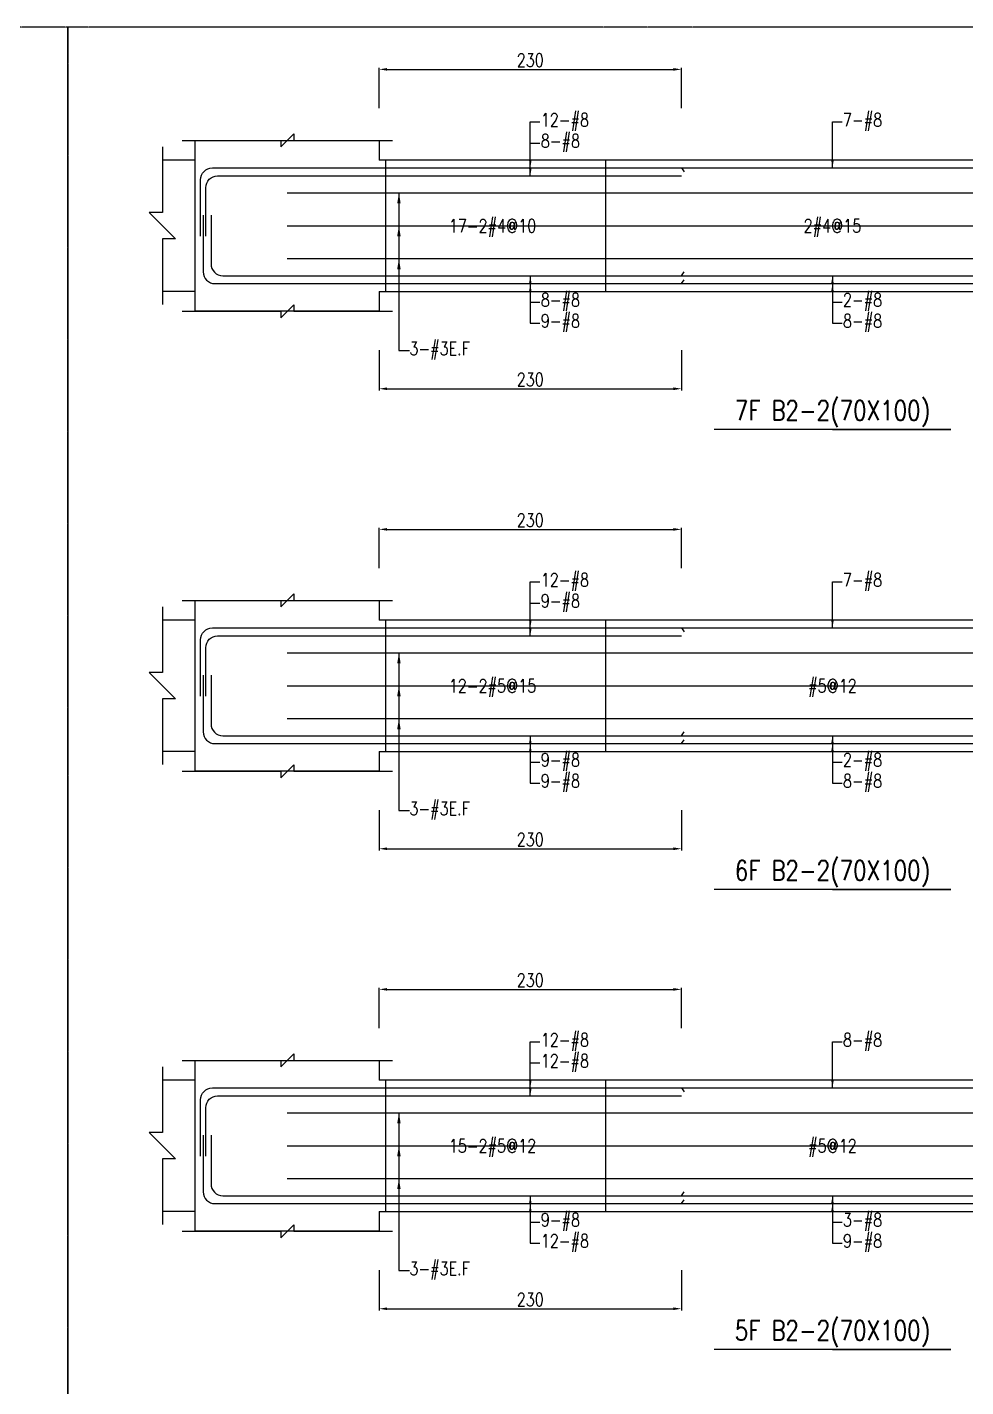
# Model space of a CAD drawing. Header units: millimetres. Extents: x 0 to 84580, y -12276 to 4373.
# Drawn here: x 45488 to 46202, y 1034 to 2069 of the extents above; entities that cross this region are included whole.
import ezdxf
from ezdxf.enums import TextEntityAlignment as Align

# ---------------------------------------------------------------- set-up
doc = ezdxf.new("R2010")
doc.units = ezdxf.units.MM
doc.header["$MEASUREMENT"] = 0
doc.linetypes.add('CENTER', pattern=[2, 1.25, -0.25, 0.25, -0.25])
for name, color, linetype in [('S-DIM', 2, 'Continuous'), ('S-GRID', 1, 'CENTER'), ('S-LEADER', 2, 'Continuous'), ('S-RC', 130, 'Continuous'), ('S-REINF', 6, 'Continuous'), ('S-TEXT', 2, 'Continuous')]:
    doc.layers.add(name, color=color, linetype=linetype)
doc.styles.add('CS4', font='romans.shx', dxfattribs={"width": 0.8, "bigfont": 'lsp.shx'})
doc.styles.get("Standard").update_dxf_attribs({"font": 'arial.ttf'})
doc.dimstyles.new('ISO-25', dxfattribs={"dimtxt": 2.5, "dimasz": 2.5, "dimexe": 1.25, "dimexo": 0.625, "dimtad": 1, "dimtxsty": 'Standard', "dimcen": 2.5, "dimadec": 0, "dimazin": 0, "dimtfac": 1, "dimtmove": 0, "dimatfit": 3, "dimfxl": 0, "dimarcsym": 0})

# ---------------------------------------------------------------- blocks, each defined once
blk = doc.blocks.new('*D575')
at = {"layer": 'DEFPOINTS', "color": 0, "transparency": 16777216}
for p in [(45985.9, 1336.9), (45755.9, 1306.9), (45985.9, 1306.9)]:
    blk.add_point(p, dxfattribs=at)
at = {"layer": 'S-DIM', "color": 0, "lineweight": -2, "transparency": 16777216}
for p, q in [((45755.9, 1307.5), (45755.9, 1338.1)), ((45761.9, 1336.9), (45979.9, 1336.9)), ((45985.9, 1307.5), (45985.9, 1338.1))]:
    blk.add_line(p, q, dxfattribs=at)
at = {"layer": 'S-DIM', "color": 0, "transparency": 16777216}
for points in [[(45761.9, 1337.9), (45761.9, 1335.9), (45755.9, 1336.9)], [(45979.9, 1337.9), (45979.9, 1335.9), (45985.9, 1336.9)]]:
    blk.add_solid(points, dxfattribs=at)
at = {"layer": 'S-DIM', "color": 0, "transparency": 16777216, "insert": (45870.9, 1343.9), "char_height": 10, "attachment_point": 5, "style": 'CS4'}
blk.add_mtext('230', dxfattribs=at)
blk = doc.blocks.new('*D577')
at = {"layer": 'DEFPOINTS', "color": 0, "transparency": 16777216}
for p in [(45755.9, 1123.9), (45985.9, 1123.9), (45985.9, 1093.9)]:
    blk.add_point(p, dxfattribs=at)
at = {"layer": 'S-DIM', "color": 0, "lineweight": -2, "transparency": 16777216}
for p, q in [((45755.9, 1123.3), (45755.9, 1092.6)), ((45985.9, 1123.3), (45985.9, 1092.6)), ((45761.9, 1093.9), (45979.9, 1093.9))]:
    blk.add_line(p, q, dxfattribs=at)
at = {"layer": 'S-DIM', "color": 0, "transparency": 16777216}
for points in [[(45761.9, 1094.9), (45761.9, 1092.9), (45755.9, 1093.9)], [(45979.9, 1094.9), (45979.9, 1092.9), (45985.9, 1093.9)]]:
    blk.add_solid(points, dxfattribs=at)
at = {"layer": 'S-DIM', "color": 0, "transparency": 16777216, "insert": (45870.9, 1100.9), "char_height": 10, "attachment_point": 5, "style": 'CS4'}
blk.add_mtext('230', dxfattribs=at)
blk = doc.blocks.new('*D579')
at = {"layer": 'DEFPOINTS', "color": 0, "transparency": 16777216}
for p in [(45985.9, 1686.9), (45755.9, 1656.9), (45985.9, 1656.9)]:
    blk.add_point(p, dxfattribs=at)
at = {"layer": 'S-DIM', "color": 0, "lineweight": -2, "transparency": 16777216}
for p, q in [((45755.9, 1657.5), (45755.9, 1688.1)), ((45761.9, 1686.9), (45979.9, 1686.9)), ((45985.9, 1657.5), (45985.9, 1688.1))]:
    blk.add_line(p, q, dxfattribs=at)
at = {"layer": 'S-DIM', "color": 0, "transparency": 16777216}
for points in [[(45761.9, 1687.9), (45761.9, 1685.9), (45755.9, 1686.9)], [(45979.9, 1687.9), (45979.9, 1685.9), (45985.9, 1686.9)]]:
    blk.add_solid(points, dxfattribs=at)
at = {"layer": 'S-DIM', "color": 0, "transparency": 16777216, "insert": (45870.9, 1693.9), "char_height": 10, "attachment_point": 5, "style": 'CS4'}
blk.add_mtext('230', dxfattribs=at)
blk = doc.blocks.new('*D588')
at = {"layer": 'DEFPOINTS', "color": 0, "transparency": 16777216}
for p in [(45755.9, 1473.9), (45985.9, 1473.9), (45985.9, 1443.9)]:
    blk.add_point(p, dxfattribs=at)
at = {"layer": 'S-DIM', "color": 0, "lineweight": -2, "transparency": 16777216}
for p, q in [((45755.9, 1473.3), (45755.9, 1442.6)), ((45985.9, 1473.3), (45985.9, 1442.6)), ((45761.9, 1443.9), (45979.9, 1443.9))]:
    blk.add_line(p, q, dxfattribs=at)
at = {"layer": 'S-DIM', "color": 0, "transparency": 16777216}
for points in [[(45761.9, 1444.9), (45761.9, 1442.9), (45755.9, 1443.9)], [(45979.9, 1444.9), (45979.9, 1442.9), (45985.9, 1443.9)]]:
    blk.add_solid(points, dxfattribs=at)
at = {"layer": 'S-DIM', "color": 0, "transparency": 16777216, "insert": (45870.9, 1450.9), "char_height": 10, "attachment_point": 5, "style": 'CS4'}
blk.add_mtext('230', dxfattribs=at)
blk = doc.blocks.new('*D590')
at = {"layer": 'DEFPOINTS', "color": 0, "transparency": 16777216}
for p in [(45985.9, 2036.9), (45755.9, 2006.9), (45985.9, 2006.9)]:
    blk.add_point(p, dxfattribs=at)
at = {"layer": 'S-DIM', "color": 0, "lineweight": -2, "transparency": 16777216}
for p, q in [((45755.9, 2007.5), (45755.9, 2038.1)), ((45985.9, 2007.5), (45985.9, 2038.1)), ((45761.9, 2036.9), (45979.9, 2036.9))]:
    blk.add_line(p, q, dxfattribs=at)
at = {"layer": 'S-DIM', "color": 0, "transparency": 16777216}
for points in [[(45761.9, 2037.9), (45761.9, 2035.9), (45755.9, 2036.9)], [(45979.9, 2037.9), (45979.9, 2035.9), (45985.9, 2036.9)]]:
    blk.add_solid(points, dxfattribs=at)
at = {"layer": 'S-DIM', "color": 0, "transparency": 16777216, "insert": (45870.9, 2043.9), "char_height": 10, "attachment_point": 5, "style": 'CS4'}
blk.add_mtext('230', dxfattribs=at)
blk = doc.blocks.new('*D592')
at = {"layer": 'DEFPOINTS', "color": 0, "transparency": 16777216}
for p in [(45755.9, 1823.9), (45985.9, 1823.9), (45985.9, 1793.9)]:
    blk.add_point(p, dxfattribs=at)
at = {"layer": 'S-DIM', "color": 0, "lineweight": -2, "transparency": 16777216}
for p, q in [((45755.9, 1823.3), (45755.9, 1792.6)), ((45985.9, 1823.3), (45985.9, 1792.6)), ((45761.9, 1793.9), (45979.9, 1793.9))]:
    blk.add_line(p, q, dxfattribs=at)
at = {"layer": 'S-DIM', "color": 0, "transparency": 16777216}
for points in [[(45761.9, 1794.9), (45761.9, 1792.9), (45755.9, 1793.9)], [(45979.9, 1794.9), (45979.9, 1792.9), (45985.9, 1793.9)]]:
    blk.add_solid(points, dxfattribs=at)
at = {"layer": 'S-DIM', "color": 0, "transparency": 16777216, "insert": (45870.9, 1800.9), "char_height": 10, "attachment_point": 5, "style": 'CS4'}
blk.add_mtext('230', dxfattribs=at)

msp = doc.modelspace()

# ---------------------------------------------------------------- linework, layer by layer
for p, q in [((45615.915, 1967.881), (45590.915, 1967.881)), ((45615.915, 1867.881), (45590.915, 1867.881)), ((45615.915, 1617.881), (45590.915, 1617.881)), ((45615.915, 1517.881), (45590.915, 1517.881)), ((45615.915, 1267.881), (45590.915, 1267.881)), ((45615.915, 1167.881), (45590.915, 1167.881))]:
    msp.add_line(p, q)
at = {"layer": 'S-GRID'}
for points in [[(42290, 0), (45519, 0), (45519, 2069), (42290, 2069), (42290, 0)], [(45519, 0), (48748, 0), (48748, 2069), (45519, 2069), (45519, 0)]]:
    msp.add_lwpolyline(points, dxfattribs=at)
at = {"layer": 'S-RC'}
for points in [[(45605.915, 1982.881), (45680.915, 1982.866), (45680.914, 1977.866), (45690.916, 1987.864), (45690.915, 1982.864), (45765.915, 1982.85)], [(45590.915, 1977.881), (45590.915, 1927.881), (45580.915, 1927.881), (45600.915, 1907.881), (45590.915, 1907.881), (45590.915, 1857.881)], [(45755.915, 1867.881), (45755.915, 1852.881), (45615.915, 1852.881), (45615.915, 1982.881), (45755.915, 1982.881), (45755.915, 1967.881)], [(46445.915, 1967.881), (45755.915, 1967.881)], [(45755.915, 1867.881), (46445.915, 1867.881)], [(45605.915, 1852.881), (45680.915, 1852.866), (45680.914, 1847.866), (45690.916, 1857.864), (45690.915, 1852.864), (45765.915, 1852.85)], [(46100.915, 1762.881), (46190.915, 1762.881), (46010.915, 1762.881)], [(45605.915, 1632.881), (45680.915, 1632.866), (45680.914, 1627.866), (45690.916, 1637.864), (45690.915, 1632.864), (45765.915, 1632.85)], [(45590.915, 1627.881), (45590.915, 1577.881), (45580.915, 1577.881), (45600.915, 1557.881), (45590.915, 1557.881), (45590.915, 1507.881)], [(45755.915, 1517.881), (45755.915, 1502.881), (45615.915, 1502.881), (45615.915, 1632.881), (45755.915, 1632.881), (45755.915, 1617.881)], [(46445.915, 1617.881), (45755.915, 1617.881)], [(45755.915, 1517.881), (46445.915, 1517.881)], [(45605.915, 1502.881), (45680.915, 1502.866), (45680.914, 1497.866), (45690.916, 1507.864), (45690.915, 1502.864), (45765.915, 1502.85)], [(46100.915, 1412.881), (46190.915, 1412.881), (46010.915, 1412.881)], [(45605.915, 1282.881), (45680.915, 1282.866), (45680.914, 1277.866), (45690.916, 1287.864), (45690.915, 1282.864), (45765.915, 1282.85)], [(45755.915, 1167.881), (45755.915, 1152.881), (45615.915, 1152.881), (45615.915, 1282.881), (45755.915, 1282.881), (45755.915, 1267.881)], [(45590.915, 1277.881), (45590.915, 1227.881), (45580.915, 1227.881), (45600.915, 1207.881), (45590.915, 1207.881), (45590.915, 1157.881)], [(46445.915, 1267.881), (45755.915, 1267.881)], [(45755.915, 1167.881), (46445.915, 1167.881)], [(45605.915, 1152.881), (45680.915, 1152.866), (45680.914, 1147.866), (45690.916, 1157.864), (45690.915, 1152.864), (45765.915, 1152.85)], [(46100.915, 1062.881), (46190.915, 1062.881), (46010.915, 1062.881)]]:
    msp.add_lwpolyline(points, dxfattribs=at)
at = {"layer": 'S-REINF', "color": 1}
for points in [[(45760.915, 1867.881), (45760.915, 1967.881)], [(45928.415, 1867.881), (45928.415, 1967.881)], [(45685.915, 1942.881), (46515.915, 1942.881)], [(45685.915, 1917.881), (46515.915, 1917.881)], [(45685.915, 1892.881), (46515.915, 1892.881)], [(45760.915, 1517.881), (45760.915, 1617.881)], [(45928.415, 1517.881), (45928.415, 1617.881)], [(45685.915, 1592.881), (46515.915, 1592.881)], [(45685.915, 1567.881), (46515.915, 1567.881)], [(45685.915, 1542.881), (46515.915, 1542.881)], [(45760.915, 1167.881), (45760.915, 1267.881)], [(45928.415, 1167.881), (45928.415, 1267.881)], [(45685.915, 1242.881), (46515.915, 1242.881)], [(45685.915, 1217.881), (46515.915, 1217.881)], [(45685.915, 1192.881), (46515.915, 1192.881)]]:
    msp.add_lwpolyline(points, dxfattribs=at)
at = {"layer": 'S-REINF'}
for points in [[(45619.915, 1909.881), (45619.915, 1952.881, -0.41421356), (45628.915, 1961.881), (45755.915, 1961.881)], [(45623.915, 1909.881), (45623.915, 1946.881, -0.41421356), (45632.915, 1955.881), (45755.915, 1955.881)], [(45621.915, 1925.881), (45621.915, 1882.881, 0.41421356), (45630.915, 1873.881), (45755.915, 1873.881)], [(45627.915, 1925.881), (45627.915, 1888.881, 0.41421356), (45636.915, 1879.881), (45755.915, 1879.881)], [(45619.915, 1559.881), (45619.915, 1602.881, -0.41421356), (45628.915, 1611.881), (45755.915, 1611.881)], [(45623.915, 1559.881), (45623.915, 1596.881, -0.41421356), (45632.915, 1605.881), (45755.915, 1605.881)], [(45621.915, 1575.881), (45621.915, 1532.881, 0.41421356), (45630.915, 1523.881), (45755.915, 1523.881)], [(45627.915, 1575.881), (45627.915, 1538.881, 0.41421356), (45636.915, 1529.881), (45755.915, 1529.881)], [(45619.915, 1209.881), (45619.915, 1252.881, -0.41421356), (45628.915, 1261.881), (45755.915, 1261.881)], [(45623.915, 1209.881), (45623.915, 1246.881, -0.41421356), (45632.915, 1255.881), (45755.915, 1255.881)], [(45621.915, 1225.881), (45621.915, 1182.881, 0.41421356), (45630.915, 1173.881), (45755.915, 1173.881)], [(45627.915, 1225.881), (45627.915, 1188.881, 0.41421356), (45636.915, 1179.881), (45755.915, 1179.881)]]:
    msp.add_lwpolyline(points, format="xyb", dxfattribs=at)
for points in [[(45755.915, 1961.881), (45985.915, 1961.881)], [(45755.915, 1955.881), (45985.915, 1955.881)], [(45985.915, 1961.881), (45987.915, 1958.881)], [(45985.915, 1961.881), (46215.915, 1961.881)], [(45985.915, 1879.881), (45987.915, 1882.881)], [(45755.915, 1879.881), (45985.915, 1879.881)], [(45755.915, 1873.881), (45985.915, 1873.881)], [(45985.915, 1879.881), (46215.915, 1879.881)], [(45985.915, 1873.881), (45987.915, 1876.881)], [(45985.915, 1873.881), (46215.915, 1873.881)], [(45755.915, 1611.881), (45985.915, 1611.881)], [(45755.915, 1605.881), (45985.915, 1605.881)], [(45985.915, 1611.881), (45987.915, 1608.881)], [(45985.915, 1611.881), (46215.915, 1611.881)], [(45985.915, 1529.881), (45987.915, 1532.881)], [(45755.915, 1529.881), (45985.915, 1529.881)], [(45755.915, 1523.881), (45985.915, 1523.881)], [(45985.915, 1529.881), (46215.915, 1529.881)], [(45985.915, 1523.881), (45987.915, 1526.881)], [(45985.915, 1523.881), (46215.915, 1523.881)], [(45755.915, 1261.881), (45985.915, 1261.881)], [(45755.915, 1255.881), (45985.915, 1255.881)], [(45985.915, 1261.881), (45987.915, 1258.881)], [(45985.915, 1261.881), (46215.915, 1261.881)], [(45755.915, 1179.881), (45985.915, 1179.881)], [(45985.915, 1179.881), (45987.915, 1182.881)], [(45985.915, 1179.881), (46215.915, 1179.881)], [(45755.915, 1173.881), (45985.915, 1173.881)], [(45985.915, 1173.881), (45987.915, 1176.881)], [(45985.915, 1173.881), (46215.915, 1173.881)]]:
    msp.add_lwpolyline(points, dxfattribs=at)

# ---------------------------------------------------------------- texts
at = {"layer": 'S-LEADER', "char_height": 10, "attachment_point": 4, "style": 'CS4'}
for s, insert in [('12-#8', (45878.915, 1996.881)), ('7-#8', (46108.915, 1996.881)), ('8-#8', (45878.915, 1980.881)), ('8-#8', (45878.915, 1859.881)), ('2-#8', (46108.915, 1859.881)), ('9-#8', (45878.915, 1843.881)), ('8-#8', (46108.915, 1843.881)), ('12-#8', (45878.915, 1646.881)), ('7-#8', (46108.915, 1646.881)), ('9-#8', (45878.915, 1630.881)), ('9-#8', (45878.915, 1509.881)), ('2-#8', (46108.915, 1509.881)), ('9-#8', (45878.915, 1493.881)), ('8-#8', (46108.915, 1493.881)), ('12-#8', (45878.915, 1296.881)), ('8-#8', (46108.915, 1296.881)), ('12-#8', (45878.915, 1280.881)), ('9-#8', (45878.915, 1159.881)), ('3-#8', (46108.915, 1159.881)), ('12-#8', (45878.915, 1143.881)), ('9-#8', (46108.915, 1143.881))]:
    msp.add_mtext(s, dxfattribs=dict(at, insert=insert))
at = {"layer": 'S-LEADER', "color": 3, "char_height": 10, "attachment_point": 4, "style": 'CS4'}
for insert in [(45778.915, 1822.881), (45778.915, 1472.881), (45778.915, 1122.881)]:
    msp.add_mtext('3-#3E.F', dxfattribs=dict(at, insert=insert))
at = {"layer": 'S-RC', "style": 'CS4', "width": 0.8}
for s, p in [('7F B2-2(70X100)', (46100.915, 1769.881)), ('6F B2-2(70X100)', (46100.915, 1419.881)), ('5F B2-2(70X100)', (46100.915, 1069.881))]:
    msp.add_text(s, height=15, dxfattribs=at).set_placement(p, align=Align.CENTER)
at = {"layer": 'S-TEXT', "color": 1, "style": 'CS4', "width": 0.8}
for s, p in [('17-2#4@10', (45842.165, 1912.881)), ('2#4@15', (46100.915, 1912.881)), ('12-2#5@15', (45842.165, 1562.881)), ('#5@12', (46100.915, 1562.881)), ('15-2#5@12', (45842.165, 1212.881)), ('#5@12', (46100.915, 1212.881))]:
    msp.add_text(s, height=10, dxfattribs=at).set_placement(p, align=Align.CENTER)

# ---------------------------------------------------------------- dimensions: what is measured, and where the dimension line sits
at = {"layer": 'S-DIM'}
for p1, p2, distance, picture, middle in [((45755.915, 2006.881), (45985.915, 2006.881), 30, '*D590', (45870.915, 2043.881)), ((45755.915, 1823.881), (45985.915, 1823.881), -30, '*D592', (45870.915, 1800.881)), ((45755.915, 1656.881), (45985.915, 1656.881), 30, '*D579', (45870.915, 1693.881)), ((45755.915, 1473.881), (45985.915, 1473.881), -30, '*D588', (45870.915, 1450.881)), ((45755.915, 1306.881), (45985.915, 1306.881), 30, '*D575', (45870.915, 1343.881)), ((45755.915, 1123.881), (45985.915, 1123.881), -30, '*D577', (45870.915, 1100.881))]:
    dim = msp.add_aligned_dim(p1=p1, p2=p2, distance=distance, dimstyle='ISO-25', override={"dimtxt": 10, "dimasz": 6, "dimgap": 2, "dimtxsty": 'CS4'}, dxfattribs=at)
    dim.commit()
    dim.dimension.update_dxf_attribs({"geometry": picture, "text_midpoint": middle})

# ---------------------------------------------------------------- leaders
at = {"layer": 'S-LEADER', "annotation_type": 0, "has_hookline": 1, "hookline_direction": 0}
for points, override, text_width in [([(45870.915, 1961.881), (45870.915, 1996.881), (45878.29, 1996.881)], {"dimasz": 6, "dimtad": 0}, 37.333), ([(46100.915, 1961.881), (46100.915, 1996.881), (46108.29, 1996.881)], {"dimasz": 6, "dimtad": 0}, 30.857), ([(45870.915, 1955.881), (45870.915, 1980.881), (45878.29, 1980.881)], {"dimasz": 6, "dimtad": 0}, 30.857), ([(45770.915, 1892.881), (45770.915, 1822.881), (45778.29, 1822.881)], {"dimasz": 8, "dimtad": 0}, 49.524), ([(45870.915, 1879.881), (45870.915, 1859.881), (45878.29, 1859.881)], {"dimasz": 6, "dimtad": 0}, 30.857), ([(45870.915, 1873.881), (45870.915, 1843.881), (45878.29, 1843.881)], {"dimasz": 6, "dimtad": 0}, 30.857), ([(46100.915, 1879.881), (46100.915, 1859.881), (46108.29, 1859.881)], {"dimasz": 6, "dimtad": 0}, 30.857), ([(46100.915, 1873.881), (46100.915, 1843.881), (46108.29, 1843.881)], {"dimasz": 6, "dimtad": 0}, 30.857), ([(45870.915, 1611.881), (45870.915, 1646.881), (45878.29, 1646.881)], {"dimasz": 6, "dimtad": 0}, 37.333), ([(46100.915, 1611.881), (46100.915, 1646.881), (46108.29, 1646.881)], {"dimasz": 6, "dimtad": 0}, 30.857), ([(45870.915, 1605.881), (45870.915, 1630.881), (45878.29, 1630.881)], {"dimasz": 6, "dimtad": 0}, 30.857), ([(45770.915, 1542.881), (45770.915, 1472.881), (45778.29, 1472.881)], {"dimasz": 8, "dimtad": 0}, 49.524), ([(45870.915, 1529.881), (45870.915, 1509.881), (45878.29, 1509.881)], {"dimasz": 6, "dimtad": 0}, 30.857), ([(45870.915, 1523.881), (45870.915, 1493.881), (45878.29, 1493.881)], {"dimasz": 6, "dimtad": 0}, 30.857), ([(46100.915, 1529.881), (46100.915, 1509.881), (46108.29, 1509.881)], {"dimasz": 6, "dimtad": 0}, 30.857), ([(46100.915, 1523.881), (46100.915, 1493.881), (46108.29, 1493.881)], {"dimasz": 6, "dimtad": 0}, 30.857), ([(45870.915, 1261.881), (45870.915, 1296.881), (45878.29, 1296.881)], {"dimasz": 6, "dimtad": 0}, 37.333), ([(46100.915, 1261.881), (46100.915, 1296.881), (46108.29, 1296.881)], {"dimasz": 6, "dimtad": 0}, 30.857), ([(45870.915, 1255.881), (45870.915, 1280.881), (45878.29, 1280.881)], {"dimasz": 6, "dimtad": 0}, 37.333), ([(45770.915, 1192.881), (45770.915, 1122.881), (45778.29, 1122.881)], {"dimasz": 8, "dimtad": 0}, 49.524), ([(45870.915, 1179.881), (45870.915, 1159.881), (45878.29, 1159.881)], {"dimasz": 6, "dimtad": 0}, 30.857), ([(46100.915, 1179.881), (46100.915, 1159.881), (46108.29, 1159.881)], {"dimasz": 6, "dimtad": 0}, 30.857), ([(45870.915, 1173.881), (45870.915, 1143.881), (45878.29, 1143.881)], {"dimasz": 6, "dimtad": 0}, 37.333), ([(46100.915, 1173.881), (46100.915, 1143.881), (46108.29, 1143.881)], {"dimasz": 6, "dimtad": 0}, 30.857)]:
    msp.add_leader(points, dimstyle='ISO-25', override=override, dxfattribs=dict(at, text_width=text_width))
at = {"layer": 'S-LEADER'}
for points in [[(45770.915, 1942.881), (45770.915, 1822.881), (45778.915, 1822.881)], [(45770.915, 1917.881), (45770.915, 1822.881), (45778.915, 1822.881)], [(45770.915, 1592.881), (45770.915, 1472.881), (45778.915, 1472.881)], [(45770.915, 1567.881), (45770.915, 1472.881), (45778.915, 1472.881)], [(45770.915, 1242.881), (45770.915, 1122.881), (45778.915, 1122.881)], [(45770.915, 1217.881), (45770.915, 1122.881), (45778.915, 1122.881)]]:
    msp.add_leader(points, dimstyle='ISO-25', override={"dimasz": 8}, dxfattribs=at)

doc.saveas('drawing.dxf')
